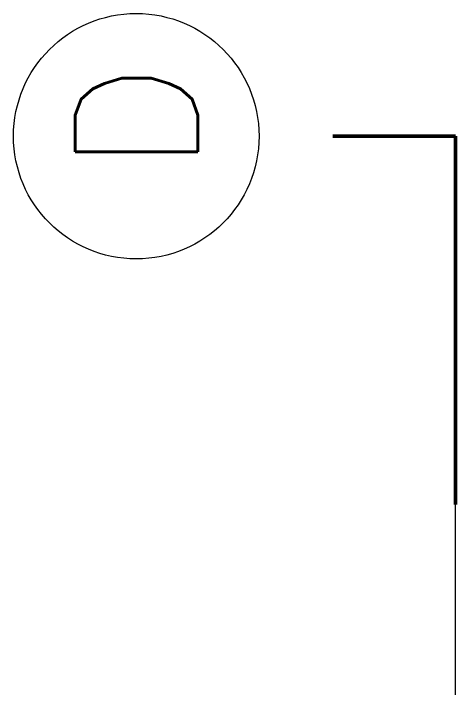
# Model space of a CAD drawing. Extents: x 1018 to 1352, y -109 to 175.
# Drawn here: x 1107.165 to 1108.965, y 129.46 to 132.206 of the extents above; entities that cross this region are included whole.
import ezdxf

# ---------------------------------------------------------------- set-up
doc = ezdxf.new("R2010")
doc.units = 0
doc.header["$LTSCALE"] = 0.5
doc.linetypes.add('CENTER', pattern=[50.8, 31.75, -6.35, 6.35, -6.35])
for name, color, linetype, lineweight in [('Detalles 01', 8, 'CONTINUOUS', 9), ('Punta 02', 11, 'CONTINUOUS', 20), ('Punta 05', 52, 'CONTINUOUS', 50)]:
    doc.layers.add(name, color=color, linetype=linetype, lineweight=lineweight)
doc.styles.add('Texto 5 mm', font='simplex.shx', dxfattribs={"height": 0.5})

msp = doc.modelspace()

# ---------------------------------------------------------------- linework, layer by layer
at = {"layer": 'Detalles 01', "linetype": 'CENTER', "ltscale": 0.1}
msp.add_line((1108.9654, 121.4101), (1108.9654, 130.2062), dxfattribs=at)
at = {"layer": 'Punta 02'}
msp.add_circle((1107.6654, 131.7062), 0.5, dxfattribs=at)
at = {"layer": 'Punta 05'}
for p, q in [((1108.9654, 131.7062), (1108.4654, 131.7062)), ((1108.9654, 130.2062), (1108.9654, 131.7062))]:
    msp.add_line(p, q, dxfattribs=at)

# ---------------------------------------------------------------- texts
at = {"layer": 'Punta 05', "insert": (1107.9167, 131.5567), "char_height": 0.5, "width": 0.3999, "attachment_point": 7, "rotation": 90, "style": 'Texto 5 mm'}
msp.add_mtext('D', dxfattribs=at)

doc.saveas('drawing.dxf')
